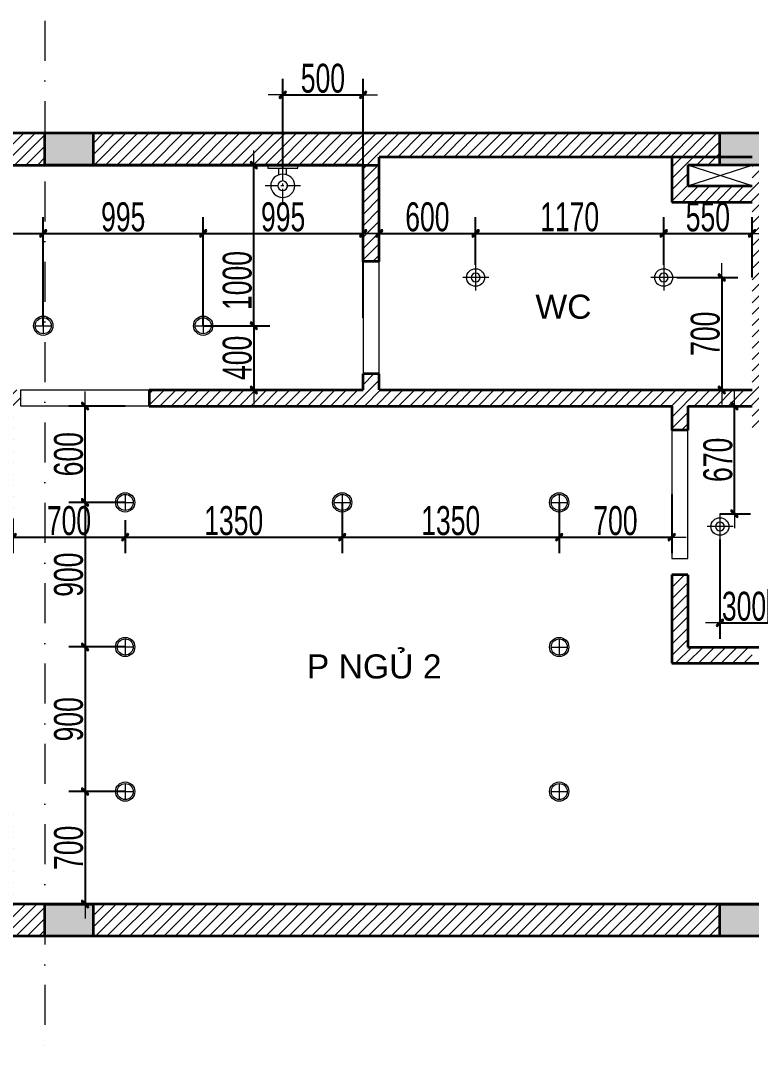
# Model space of a CAD drawing. Header units: inches. Extents: x 921646 to 2157952, y -92667 to 262089.
# Drawn here: x 1990044 to 1994589, y 54885 to 61338 of the extents above; entities that cross this region are included whole.
import ezdxf
from ezdxf.enums import TextEntityAlignment as Align

# ---------------------------------------------------------------- set-up
doc = ezdxf.new("R2010")
doc.units = ezdxf.units.IN
doc.header["$MEASUREMENT"] = 0
doc.linetypes.add('CENTER', pattern=[2, 1.25, -0.25, 0.25, -0.25])
doc.linetypes.add('DASHDOT', pattern=[1, 0.5, -0.25, 0, -0.25])
doc.layers.get('0').update_dxf_attribs({"lineweight": 9})
doc.layers.get('DEFPOINTS').update_dxf_attribs({"lineweight": 9})
for name, color, linetype, lineweight in [('00 gach chiu lua', 30, 'Continuous', 13), ('01-WALL', 10, 'Continuous', 35), ('04-TRUC', 40, 'DASHDOT', 9), ('09-DIMOUT', 251, 'Continuous', 9), ('13-VATDUNG', 104, 'Continuous', 13), ('DIEN-TB', 12, 'Continuous', 5)]:
    doc.layers.add(name, color=color, linetype=linetype, lineweight=lineweight)
doc.layers.add('02-TEXT', color=7, linetype='Continuous')
doc.styles.add('C', font='VHARIAL.TTF')
doc.styles.add('KICHTHUOC', font='VHELVCN.TTF', dxfattribs={"width": 0.8})
doc.dimstyles.new('Copy of 100', dxfattribs={"dimscale": 100, "dimtxt": 1.8, "dimasz": 0.003, "dimexe": 1, "dimexo": 0, "dimgap": 0.1, "dimtad": 1, "dimdec": 0, "dimdsep": 46, "dimtxsty": 'KICHTHUOC', "dimblk": '1A', "dimcen": 0.001, "dimdle": 1.5, "dimclrt": 3, "dimadec": 0, "dimazin": 0, "dimtfac": 1, "dimtdec": 0, "dimtix": 1, "dimtmove": 2, "dimatfit": 3, "dimldrblk": '1A', "dimfxl": 1, "dimtolj": 1, "dimtzin": 0, "dimarcsym": 0})
pattern_1 = [(45, (-254796.6854020097, -87721.63251871854), (-35.35533905932737, 35.35533905932738), [])]

# ---------------------------------------------------------------- blocks, each defined once
blk = doc.blocks.new('DDDD')
at = {"layer": '09-DIMOUT'}
h = blk.add_hatch(color=256, dxfattribs=at)
h.dxf.hatch_style = 1
h.paths.add_polyline_path([(1648737.565746326, 63343.11408242446), (1649037.565746326, 63343.11408242446), (1649037.565746326, 63543.11408242447), (1648737.565746326, 63543.11408242447)])
at = {"layer": '01-WALL'}
blk.add_lwpolyline([(1648737.565746326, 63343.11408242446), (1649037.565746326, 63343.11408242446), (1649037.565746326, 63543.11408242447), (1648737.565746326, 63543.11408242447)], close=True, dxfattribs=at)
blk = doc.blocks.new('luoi')
at = {"layer": '04-TRUC', "ltscale": 500}
for p, q in [((1735121.796972134, 130292.8045758989), (1735121.796972134, 123840.4633106815)), ((1728931.056137772, 129594.2698898765), (1752564.317258802, 129594.2698898765)), ((1728830.44380979, 124594.2698898753), (1752564.317258803, 124594.2698898753))]:
    blk.add_line(p, q, dxfattribs=at)
at = {"layer": '09-DIMOUT', "xscale": -1, "rotation": 180}
for p in [(86384.23122580745, 192937.3839723), (90584.2312258447, 192937.3839723022), (86384.23122580745, 188137.3839723), (90584.2312258447, 188137.3839723022)]:
    blk.add_blockref('DDDD', p, dxfattribs=at)
blk = doc.blocks.new('tuong t2')
at = {"layer": '09-DIMOUT'}
h = blk.add_hatch(dxfattribs=at)
h.set_pattern_fill('ANSI31', color=256, scale=400)
h.set_pattern_definition(pattern_1)
h.paths.add_polyline_path([(1739597.714271932, 112789.3183696751), (1735697.714271895, 112789.3183696758), (1735697.714271895, 112589.3183696752), (1739597.714271932, 112589.3183696752)])
h.paths.add_polyline_path([(1735397.714271895, 112789.3183696758), (1733597.714271895, 112789.3183696762), (1733597.714271895, 112589.3183696752), (1735397.714271895, 112589.3183696752)])
h.paths.add_polyline_path([(1735197.714271758, 113389.3183696253), (1735097.714271758, 113389.3183696253), (1735097.714271931, 112789.3183696759), (1735197.714271931, 112789.3183696759)])
h.paths.add_polyline_path([(1733397.714271895, 112789.3183696762), (1731737.714271895, 112789.3183696765), (1731737.714271895, 112589.3183696373), (1733397.714271895, 112589.3183696405)])
h.paths.add_polyline_path([(1733397.714271895, 115689.3183696998), (1733197.714271895, 115689.3183696998), (1733197.714271895, 115589.3183696784), (1733397.714271895, 115589.3183696784)])
h.paths.add_polyline_path([(1735197.714271932, 115889.3183696384), (1735247.714271932, 115889.3183696774), (1735247.714271932, 115989.3183696774), (1735097.714271932, 115989.3183696384), (1735097.714271932, 115689.3183696785), (1733397.714271895, 115689.3183696784), (1733397.714271895, 115589.3183696784), (1735097.714271932, 115589.3183696784), (1735097.714271932, 115189.3183696384), (1735197.714271932, 115189.3183696384)])
h.paths.add_polyline_path([(1733397.714271895, 117389.3183696774), (1733397.714271895, 117589.3183696763), (1733197.714271895, 117589.3183696763), (1733197.714271894, 117389.318369656), (1733397.714271895, 117389.318369656)])
h.paths.add_polyline_path([(1735397.714271895, 117589.3183696763), (1733597.714271895, 117589.3183696763), (1733597.714271895, 117389.3183696774), (1735197.714271931, 117389.3183696774), (1735397.714271895, 117389.3183696738)])
h.paths.add_polyline_path([(1739797.714271932, 115989.3183696774), (1737477.714271932, 115989.3183696762), (1737477.714271932, 116089.3183696762), (1737377.714271932, 116089.3183696762), (1737377.714271932, 115989.3183696762), (1736047.714271932, 115989.3183696774), (1736047.714271932, 115889.3183696774), (1739297.714271932, 115889.3183696775), (1739297.714271937, 115739.318369666), (1739397.714271937, 115739.318369666), (1739397.714271932, 115889.3183696775), (1739797.714271932, 115889.3183696775)])
h.paths.add_polyline_path([(1737477.714271932, 117389.3183696774), (1737377.714271932, 117389.3183696774), (1737377.714271932, 116789.3183696762), (1737477.714271932, 116789.3183696762)])
h.paths.add_polyline_path([(1739897.714271932, 117389.3183696774), (1739797.714271932, 117389.3183696774), (1739797.714271932, 115989.3183696775), (1739797.714271932, 115739.318369677), (1739897.714271932, 115739.318369677)])
h.paths.add_polyline_path([(1739797.714271932, 117259.3183696989), (1739397.714271933, 117259.3183696989), (1739397.714271933, 117389.3183696774), (1739297.714271932, 117389.3183696774), (1739297.714271932, 117159.3183696989), (1739797.714271932, 117159.3183696989)])
h.paths.add_polyline_path([(1739397.714271937, 114839.318369666), (1739297.714271937, 114839.318369666), (1739297.714271931, 114289.3183696787), (1739797.714271932, 114289.3183696783), (1739797.714271932, 114389.3183696783), (1739397.714271931, 114389.3183696786)])
h.paths.add_polyline_path([(1743197.71427193, 112789.3183696763), (1743197.714271932, 112889.3183696746), (1743097.714271931, 112889.3183696746), (1743097.714271931, 112789.3183696746), (1743017.714271931, 112789.3183696746), (1743017.714271931, 112875.091096938), (1742987.190094747, 112889.3183696746), (1742477.714271931, 112889.3183696746), (1742477.714271931, 112789.3183696746), (1742397.714271931, 112789.3183696746), (1742397.714271931, 112889.3183696746), (1742297.71427193, 112889.3183696746), (1742297.71427193, 112789.3183696746), (1739897.714271932, 112789.318369675), (1739897.714271932, 112589.3183696752), (1743197.71427193, 112589.3183696752)])
h.paths.add_polyline_path([(1743197.71427193, 117589.3183696763), (1739897.714271932, 117589.3183696763), (1739897.714271932, 117389.3183696774), (1743197.71427193, 117389.3183696774)])
h.paths.add_polyline_path([(1746797.714271896, 117589.318369663), (1743497.71427193, 117589.3183696665), (1743497.71427193, 117389.3183696774), (1746797.714271896, 117389.3183696774)])
h.paths.add_polyline_path([(1746797.714271896, 112789.3183696761), (1743497.71427193, 112789.3183696757), (1743497.71427193, 112589.3183696601), (1746797.714271896, 112589.3183696665)])
h.paths.add_polyline_path([(1751597.714271896, 112739.3183696763), (1751547.714271895, 112739.3183696763), (1751547.714271895, 113189.3183696763), (1751697.714271896, 113189.3183696763), (1751697.714271896, 113289.3183696763), (1751447.714271895, 113289.3183696763), (1751447.714271895, 112739.3183696763), (1748547.714271896, 112739.3183696763), (1748547.714271896, 113289.3183696763), (1748447.714271895, 113289.3183696763), (1748447.714271895, 112789.3183696763), (1747097.714271896, 112789.3183696762), (1747097.714271896, 112589.318369667), (1751597.714271896, 112589.3183696757)])
h.paths.add_polyline_path([(1751897.714271896, 114189.3183696763), (1751547.714271896, 114189.3183696763), (1751547.714271896, 114089.3183696763), (1751697.714271895, 114089.3183696763), (1751697.714271896, 113602.0871482029), (1751897.714271896, 113602.0871482029)])
h.paths.add_polyline_path([(1751897.714271896, 113602.0871482029), (1751697.714271896, 113602.0871482029), (1751697.714271896, 113289.3183696763), (1751697.714271896, 112789.3183696762), (1751897.714271896, 112789.3183696762)])
h.paths.add_polyline_path([(1751047.714271896, 114189.3183696763), (1750697.714271896, 114189.3183696763), (1750697.714271896, 114689.3183696763), (1750597.714271896, 114689.3183696763), (1750597.714271895, 114189.3183696763), (1747897.714271896, 114189.3183696764), (1747897.714271896, 114089.3183696763), (1748447.714271896, 114089.3183696763), (1748447.714271895, 113989.3183696763), (1748547.714271895, 113989.3183696763), (1748547.714271896, 114089.3183696763), (1751047.714271896, 114089.3183696763)])
h.paths.add_polyline_path([(1746897.714271896, 117389.3183696764), (1746797.714271896, 117389.3183696764), (1746797.714271896, 114089.3183696754), (1746897.714271896, 114089.3183696754)])
h.paths.add_polyline_path([(1746997.714271896, 114189.3183696754), (1746897.714271896, 114189.3183696754), (1746897.714271896, 114089.3183696754), (1746997.714271896, 114089.3183696754)])
h.paths.add_polyline_path([(1751597.714271896, 117589.3183696773), (1750697.714271896, 117589.3183696774), (1747097.714271896, 117589.3183696774), (1747097.714271896, 117439.3183696774), (1750597.714271895, 117439.3183696774), (1750597.714271895, 116990.2385776625), (1750597.714271895, 116889.3183696763), (1750697.714271895, 116889.3183696763), (1750697.714271895, 117389.3183696774), (1751597.714271896, 117389.3183696773)])
h.paths.add_polyline_path([(1751897.714271895, 117389.3183696762), (1751797.714271895, 117389.3183696762), (1751797.714271895, 114189.3183696763), (1751897.714271895, 114189.3183696763)])
h.paths.add_polyline_path([(1739597.714271932, 117439.3183696774), (1739297.714271932, 117439.3183696774), (1739297.714271932, 117389.3183696774), (1739597.714271932, 117389.3183696774)])
h = blk.add_hatch(dxfattribs=at)
h.set_pattern_fill('ANSI31', color=256, scale=400)
h.set_pattern_definition(pattern_1)
h.paths.add_polyline_path([(1739597.714271932, 117589.3183696706), (1735697.714271895, 117589.3183696747), (1735697.714271895, 117389.3183696774), (1737377.714271932, 117389.3183696774), (1737377.714271932, 116789.3183696762), (1737477.714271932, 116789.3183696762), (1737477.714271932, 117439.3183696774), (1739597.714271932, 117439.3183696774)])
at = {"layer": '01-WALL'}
for p, q in [((1733197.714271895, 117589.3183696774), (1750697.714271896, 117589.3183696589)), ((1737477.714271932, 116789.3183696763), (1737477.714271932, 117439.3183696774)), ((1739797.714271932, 117439.3183696774), (1737477.714271932, 117439.3183696774)), ((1739297.714271932, 117439.3183696774), (1739297.714271932, 117159.3183696989)), ((1737377.714271932, 117389.3183696774), (1735597.714271931, 117389.3183696774)), ((1737377.714271932, 116789.3183696762), (1737377.714271932, 117389.3183696763)), ((1739397.714271933, 117389.3183696978), (1739397.714271933, 117259.3183696989)), ((1739697.714271932, 117389.3183696913), (1739397.714271932, 117389.3183696913)), ((1739397.714271933, 117259.3183696989), (1739797.714271932, 117259.3183696989)), ((1739297.714271932, 117159.3183696989), (1739797.714271932, 117159.3183696989)), ((1737477.714271932, 116789.3183696762), (1737377.714271932, 116789.3183696762)), ((1737377.714271932, 115989.3183696763), (1737377.714271932, 116089.3183696762)), ((1737477.714271932, 116089.3183696762), (1737377.714271932, 116089.3183696762)), ((1737477.714271932, 115989.3183696763), (1737477.714271932, 116089.3183696762)), ((1736047.714271932, 115989.3183696774), (1737377.714271932, 115989.3183696762)), ((1736047.714271932, 115989.3183696774), (1736047.714271932, 115889.3183696774)), ((1737477.714271932, 115989.3183696762), (1739797.714271932, 115989.3183696774)), ((1736047.714271932, 115889.3183696774), (1739297.714271932, 115889.3183696775)), ((1739297.714271932, 115889.3183696774), (1739297.714271937, 115739.318369666)), ((1739397.714271932, 115889.3183696775), (1739797.714271932, 115889.3183696775)), ((1739397.714271932, 115889.3183696775), (1739397.714271937, 115739.318369666)), ((1739397.714271938, 115739.318369666), (1739297.714271937, 115739.318369666)), ((1739297.714271937, 114839.318369666), (1739297.714271931, 114289.3183696787)), ((1739397.714271938, 114839.318369666), (1739297.714271937, 114839.318369666)), ((1739397.714271937, 114839.318369666), (1739397.714271931, 114389.3183696786)), ((1739397.714271931, 114389.3183696786), (1739897.714271931, 114389.3183696782)), ((1739297.714271931, 114289.3183696787), (1739897.714271931, 114289.3183696782)), ((1742297.71427193, 112789.3183696746), (1731737.714271895, 112789.3183696765)), ((1751897.714271896, 112589.3183696763), (1731737.714271895, 112589.3183696373))]:
    blk.add_line(p, q, dxfattribs=at)
at = {"layer": '09-DIMOUT'}
for p, q in [((1739397.714271933, 117259.3183696989), (1739797.714271932, 117389.3183696989)), ((1739797.714271932, 117259.3183696989), (1739397.714271933, 117389.3183696978))]:
    blk.add_line(p, q, dxfattribs=at)
blk = doc.blocks.new('ád')
at = {"layer": '09-DIMOUT'}
for p, q in [((1953678.368633527, 58762.01768483762), (1953678.368633527, 58662.01768483763)), ((1953628.368633528, 58712.01768483762), (1953728.368633528, 58712.01768483762))]:
    blk.add_line(p, q, dxfattribs=at)
for radius in [60, 50]:
    blk.add_circle((1953678.368633527, 58712.01768483762), radius, dxfattribs=at)
blk = doc.blocks.new('ĐÈN ỐP TƯỜNG RÀO')
at = {"layer": 'DIEN-TB', "color": 8, "linetype": 'CENTER', "ltscale": 80}
for p, q in [((-4.622139116283506, 275.9234361893032), (-4.622139116283506, 25.92343618930318)), ((120.3778608837165, 150.9234361893031), (-129.6221391162835, 150.9234361893031))]:
    blk.add_line(p, q, dxfattribs=at)
at = {"layer": 'DIEN-TB', "lineweight": 5, "ltscale": 50}
for p, q in [((-31.80349578615278, 70.38665049744304), (-31.80349578615278, 23.28647812246345)), ((22.5592175538186, 70.38665049744304), (22.5592175538186, 23.28647812246345))]:
    blk.add_line(p, q, dxfattribs=at)
blk.add_lwpolyline([(-111.2020752965472, 23.28647812246345), (101.9577970639802, 23.28647812246345), (101.9577970639802, 0), (-111.2020752965472, 0)], close=True, dxfattribs=at)
at = {"layer": 'DIEN-TB', "color": 30}
blk.add_circle((-4.622139116283506, 150.9234361893031), 85, dxfattribs=at)
at = {"layer": 'DIEN-TB', "color": 0, "ltscale": 0.05}
blk.add_circle((-4.622139116283506, 150.9234361893031), 35, dxfattribs=at)
blk = doc.blocks.new('ĐÈN LON NỔI')
at = {"layer": 'DIEN-TB', "color": 8, "linetype": 'CENTER', "ltscale": 100}
for p, q in [((-4.074536e-10, 62.50000000011642), (-4.074536e-10, -62.49999999988358)), ((62.49999999959254, 1.164153e-10), (-62.50000000040746, 1.164153e-10))]:
    blk.add_line(p, q, dxfattribs=at)
at = {"layer": 'DIEN-TB', "color": 2, "ltscale": 0.23, "const_width": 15.00000000109139}
blk.add_lwpolyline([(-20.94522019370925, 1.164153e-10, 1), (20.94522019303986, 1.455192e-10, 1)], format="xyb", close=True, dxfattribs=at)
at = {"layer": 'DIEN-TB', "color": 0}
blk.add_circle((-4.074536e-10, 1.164153e-10), 42.50000000309228, dxfattribs=at)
blk = doc.blocks.new('KTHUOC')
blk.add_hatch(color=256).paths.add_polyline_path([(-70.7106781123323, -42.42640686487013), (42.42640687119425, 70.71067811865623, -1.000000312910242), (70.71067811865764, 42.42640687119568), (-42.4264068711944, -70.71067811865613, -1.000000315172818)])
for p, q in [((-14.14213562373398, 14.14213562372813), (14.14213562372786, -14.14213562373389)), ((-3.0589e-12, -200.0000000000028), (-3.0589e-12, 199.9999999999971)), ((-300.0000000000031, -2.8795e-12), (299.9999999999969, -2.8795e-12))]:
    blk.add_line(p, q)
for points in [[(42.42640687119132, 70.7106781186533), (-70.71067811865926, -42.42640687119708)], [(-42.42640687119147, -70.71067811865322), (70.71067811865915, 42.42640687119719)]]:
    blk.add_lwpolyline(points)
for centre, start, end in [((56.56854249492663, 56.56854249492384), 315.0000000000117, 134.9999999999996), ((-56.56854249492679, -56.56854249492372), 135.0000000000117, 315)]:
    blk.add_arc(centre, 20.00000000000002, start, end)
blk = doc.blocks.new('1A')
at = {"layer": '00 gach chiu lua'}
blk.add_blockref('KTHUOC', (3.638e-12, 3.638e-12), dxfattribs=at)
blk = doc.blocks.new('*D425')
at = {"layer": '09-DIMOUT', "color": 0, "lineweight": -2, "transparency": 16777216}
for p, q in [((1990694.399673941, 58939.04123314541), (1990344.399673942, 58939.04123314541)), ((1990444.399673942, 58339.54991994554), (1990444.399673942, 58938.74123314541)), ((1990694.399673941, 58339.24991994553), (1990344.399673942, 58339.24991994553))]:
    blk.add_line(p, q, dxfattribs=at)
at = {"layer": 'DEFPOINTS', "color": 0, "transparency": 16777216}
for p in [(1990444.399673942, 58939.04123314541), (1990694.399673941, 58939.04123314541), (1990694.399673941, 58339.24991994553)]:
    blk.add_point(p, dxfattribs=at)
at = {"layer": '09-DIMOUT', "color": 0, "lineweight": -2, "transparency": 16777216, "xscale": 0.3, "yscale": 0.3, "zscale": 0.3}
for p, rotation in [((1990444.399673942, 58939.04123314541), 90), ((1990444.399673942, 58339.24991994553), 270)]:
    blk.add_blockref('1A', p, dxfattribs=dict(at, rotation=rotation))
at = {"layer": '09-DIMOUT', "color": 3, "transparency": 16777216, "insert": (1990342.479673941, 58639.14557654579), "char_height": 180, "attachment_point": 5, "rotation": 90, "style": 'KICHTHUOC'}
blk.add_mtext('\\A1;600', dxfattribs=at)
blk = doc.blocks.new('*D426')
at = {"layer": '09-DIMOUT', "color": 0, "lineweight": -2, "transparency": 16777216}
for p, q in [((1990694.399673941, 58339.24991994553), (1990344.399673942, 58339.24991994553)), ((1990444.399673942, 58338.94991994553), (1990444.399673942, 57439.52333572742)), ((1990694.399673942, 57439.22333572742), (1990344.399673942, 57439.22333572742))]:
    blk.add_line(p, q, dxfattribs=at)
at = {"layer": 'DEFPOINTS', "color": 0, "transparency": 16777216}
for p in [(1990694.399673941, 58339.24991994553), (1990444.399673942, 57439.22333572742), (1990694.399673942, 57439.22333572742)]:
    blk.add_point(p, dxfattribs=at)
at = {"layer": '09-DIMOUT', "color": 0, "lineweight": -2, "transparency": 16777216, "xscale": 0.3, "yscale": 0.3, "zscale": 0.3}
for p, rotation in [((1990444.399673942, 58339.24991994553), 90), ((1990444.399673942, 57439.22333572742), 270)]:
    blk.add_blockref('1A', p, dxfattribs=dict(at, rotation=rotation))
at = {"layer": '09-DIMOUT', "color": 3, "transparency": 16777216, "insert": (1990342.479673941, 57889.23662783679), "char_height": 180, "attachment_point": 5, "rotation": 90, "style": 'KICHTHUOC'}
blk.add_mtext('\\A1;900', dxfattribs=at)
blk = doc.blocks.new('*D427')
at = {"layer": '09-DIMOUT', "color": 0, "lineweight": -2, "transparency": 16777216}
for p, q in [((1990694.399673942, 57439.22333572742), (1990344.399673942, 57439.22333572742)), ((1990444.399673942, 57438.92333572742), (1990444.399673942, 56539.48621026325)), ((1990694.399673941, 56539.18621026324), (1990344.399673942, 56539.18621026324))]:
    blk.add_line(p, q, dxfattribs=at)
at = {"layer": 'DEFPOINTS', "color": 0, "transparency": 16777216}
for p in [(1990694.399673942, 57439.22333572742), (1990444.399673942, 56539.18621026324), (1990694.399673941, 56539.18621026324)]:
    blk.add_point(p, dxfattribs=at)
at = {"layer": '09-DIMOUT', "color": 0, "lineweight": -2, "transparency": 16777216, "xscale": 0.3, "yscale": 0.3, "zscale": 0.3}
for p, rotation in [((1990444.399673942, 57439.22333572742), 90), ((1990444.399673942, 56539.18621026324), 270)]:
    blk.add_blockref('1A', p, dxfattribs=dict(at, rotation=rotation))
at = {"layer": '09-DIMOUT', "color": 3, "transparency": 16777216, "insert": (1990342.479673941, 56989.20477299565), "char_height": 180, "attachment_point": 5, "rotation": 90, "style": 'KICHTHUOC'}
blk.add_mtext('\\A1;900', dxfattribs=at)
blk = doc.blocks.new('*D428')
at = {"layer": '09-DIMOUT', "color": 0, "lineweight": -2, "transparency": 16777216}
for p, q in [((1990694.399673941, 56539.18621026324), (1990344.399673942, 56539.18621026324)), ((1990444.399673942, 56538.88621026323), (1990444.399673942, 55839.34123314371)), ((1990694.399673941, 55839.04123314371), (1990344.399673942, 55839.04123314371))]:
    blk.add_line(p, q, dxfattribs=at)
at = {"layer": 'DEFPOINTS', "color": 0, "transparency": 16777216}
for p in [(1990694.399673941, 56539.18621026324), (1990444.399673942, 55839.04123314371), (1990694.399673941, 55839.04123314371)]:
    blk.add_point(p, dxfattribs=at)
at = {"layer": '09-DIMOUT', "color": 0, "lineweight": -2, "transparency": 16777216, "xscale": 0.3, "yscale": 0.3, "zscale": 0.3}
for p, rotation in [((1990444.399673942, 56539.18621026324), 90), ((1990444.399673942, 55839.04123314371), 270)]:
    blk.add_blockref('1A', p, dxfattribs=dict(at, rotation=rotation))
at = {"layer": '09-DIMOUT', "color": 3, "transparency": 16777216, "insert": (1990342.479673941, 56189.11372170379), "char_height": 180, "attachment_point": 5, "rotation": 90, "style": 'KICHTHUOC'}
blk.add_mtext('\\A1;700', dxfattribs=at)
blk = doc.blocks.new('*D429')
at = {"layer": '09-DIMOUT', "color": 0, "lineweight": -2, "transparency": 16777216}
for p, q in [((1989994.399673942, 58239.041233126), (1989994.399673942, 58022.93753263598)), ((1990694.399673941, 58229.47474607137), (1990694.399673941, 58022.93753263598)), ((1989994.699673942, 58122.93753263599), (1990694.099673942, 58122.93753263599))]:
    blk.add_line(p, q, dxfattribs=at)
at = {"layer": 'DEFPOINTS', "color": 0, "transparency": 16777216}
for p in [(1989994.399673942, 58239.041233126), (1990694.399673941, 58229.47474607137), (1990694.399673941, 58122.93753263599)]:
    blk.add_point(p, dxfattribs=at)
at = {"layer": '09-DIMOUT', "color": 0, "lineweight": -2, "transparency": 16777216, "xscale": 0.3, "yscale": 0.3, "zscale": 0.3, "rotation": 180}
blk.add_blockref('1A', (1989994.399673942, 58122.93753263599), dxfattribs=at)
at = {"layer": '09-DIMOUT', "color": 0, "lineweight": -2, "transparency": 16777216, "xscale": 0.3, "yscale": 0.3, "zscale": 0.3}
blk.add_blockref('1A', (1990694.399673941, 58122.93753263599), dxfattribs=at)
at = {"layer": '09-DIMOUT', "color": 3, "transparency": 16777216, "insert": (1990344.399673942, 58224.85753263598), "char_height": 180, "attachment_point": 5, "style": 'KICHTHUOC'}
blk.add_mtext('\\A1;700', dxfattribs=at)
blk = doc.blocks.new('*D430')
at = {"layer": '09-DIMOUT', "color": 0, "lineweight": -2, "transparency": 16777216}
for p, q in [((1992044.399673944, 58339.16705900564), (1992044.399673944, 58022.93753263598)), ((1990694.399673941, 58229.47474607137), (1990694.399673941, 58022.93753263598)), ((1990694.699673942, 58122.93753263599), (1992044.099673944, 58122.93753263599))]:
    blk.add_line(p, q, dxfattribs=at)
at = {"layer": 'DEFPOINTS', "color": 0, "transparency": 16777216}
for p in [(1992044.399673944, 58339.16705900564), (1990694.399673941, 58229.47474607137), (1992044.399673944, 58122.93753263599)]:
    blk.add_point(p, dxfattribs=at)
at = {"layer": '09-DIMOUT', "color": 0, "lineweight": -2, "transparency": 16777216, "xscale": 0.3, "yscale": 0.3, "zscale": 0.3, "rotation": 180}
blk.add_blockref('1A', (1990694.399673941, 58122.93753263599), dxfattribs=at)
at = {"layer": '09-DIMOUT', "color": 0, "lineweight": -2, "transparency": 16777216, "xscale": 0.3, "yscale": 0.3, "zscale": 0.3}
blk.add_blockref('1A', (1992044.399673944, 58122.93753263599), dxfattribs=at)
at = {"layer": '09-DIMOUT', "color": 3, "transparency": 16777216, "insert": (1991369.399673943, 58224.85753263598), "char_height": 180, "attachment_point": 5, "style": 'KICHTHUOC'}
blk.add_mtext('\\A1;1350', dxfattribs=at)
blk = doc.blocks.new('*D431')
at = {"layer": '09-DIMOUT', "color": 0, "lineweight": -2, "transparency": 16777216}
for p, q in [((1992044.399673944, 58339.16705900564), (1992044.399673944, 58022.93753263598)), ((1993394.559257971, 58339.16705900566), (1993394.559257971, 58022.93753263598)), ((1992044.699673945, 58122.93753263599), (1993394.259257971, 58122.93753263599))]:
    blk.add_line(p, q, dxfattribs=at)
at = {"layer": 'DEFPOINTS', "color": 0, "transparency": 16777216}
for p in [(1992044.399673944, 58339.16705900564), (1993394.559257971, 58339.16705900566), (1993394.559257971, 58122.93753263599)]:
    blk.add_point(p, dxfattribs=at)
at = {"layer": '09-DIMOUT', "color": 0, "lineweight": -2, "transparency": 16777216, "xscale": 0.3, "yscale": 0.3, "zscale": 0.3, "rotation": 180}
blk.add_blockref('1A', (1992044.399673944, 58122.93753263599), dxfattribs=at)
at = {"layer": '09-DIMOUT', "color": 0, "lineweight": -2, "transparency": 16777216, "xscale": 0.3, "yscale": 0.3, "zscale": 0.3}
blk.add_blockref('1A', (1993394.559257971, 58122.93753263599), dxfattribs=at)
at = {"layer": '09-DIMOUT', "color": 3, "transparency": 16777216, "insert": (1992719.479465958, 58224.85753263598), "char_height": 180, "attachment_point": 5, "style": 'KICHTHUOC'}
blk.add_mtext('\\A1;1350', dxfattribs=at)
blk = doc.blocks.new('*D432')
at = {"layer": '09-DIMOUT', "color": 0, "lineweight": -2, "transparency": 16777216}
for p, q in [((1993394.559257971, 58339.16705900566), (1993394.559257971, 58022.93753263598)), ((1994094.399673947, 58389.041233134), (1994094.399673947, 58022.93753263598)), ((1993394.859257971, 58122.93753263599), (1994094.099673947, 58122.93753263599))]:
    blk.add_line(p, q, dxfattribs=at)
at = {"layer": 'DEFPOINTS', "color": 0, "transparency": 16777216}
for p in [(1993394.559257971, 58339.16705900566), (1994094.399673947, 58389.041233134), (1994094.399673947, 58122.93753263599)]:
    blk.add_point(p, dxfattribs=at)
at = {"layer": '09-DIMOUT', "color": 0, "lineweight": -2, "transparency": 16777216, "xscale": 0.3, "yscale": 0.3, "zscale": 0.3, "rotation": 180}
blk.add_blockref('1A', (1993394.559257971, 58122.93753263599), dxfattribs=at)
at = {"layer": '09-DIMOUT', "color": 0, "lineweight": -2, "transparency": 16777216, "xscale": 0.3, "yscale": 0.3, "zscale": 0.3}
blk.add_blockref('1A', (1994094.399673947, 58122.93753263599), dxfattribs=at)
at = {"layer": '09-DIMOUT', "color": 3, "transparency": 16777216, "insert": (1993744.479465959, 58224.85753263598), "char_height": 180, "attachment_point": 5, "style": 'KICHTHUOC'}
blk.add_mtext('\\A1;700', dxfattribs=at)
blk = doc.blocks.new('*D433')
at = {"layer": '09-DIMOUT', "color": 0, "lineweight": -2, "transparency": 16777216}
for p, q in [((1994394.399673941, 58109.0897443468), (1994394.399673941, 57489.91092749279)), ((1994694.399673941, 58109.0897443465), (1994694.399673941, 57489.91092749279)), ((1994394.699673941, 57589.91092749279), (1994694.099673941, 57589.91092749279))]:
    blk.add_line(p, q, dxfattribs=at)
at = {"layer": 'DEFPOINTS', "color": 0, "transparency": 16777216}
for p in [(1994394.399673941, 58109.0897443468), (1994694.399673941, 58109.0897443465), (1994694.399673941, 57589.91092749279)]:
    blk.add_point(p, dxfattribs=at)
at = {"layer": '09-DIMOUT', "color": 0, "lineweight": -2, "transparency": 16777216, "xscale": 0.3, "yscale": 0.3, "zscale": 0.3, "rotation": 180}
blk.add_blockref('1A', (1994394.399673941, 57589.91092749279), dxfattribs=at)
at = {"layer": '09-DIMOUT', "color": 0, "lineweight": -2, "transparency": 16777216, "xscale": 0.3, "yscale": 0.3, "zscale": 0.3}
blk.add_blockref('1A', (1994694.399673941, 57589.91092749279), dxfattribs=at)
at = {"layer": '09-DIMOUT', "color": 3, "transparency": 16777216, "insert": (1994544.399673941, 57691.83092749279), "char_height": 180, "attachment_point": 5, "style": 'KICHTHUOC'}
blk.add_mtext('\\A1;300', dxfattribs=at)
blk = doc.blocks.new('*D434')
at = {"layer": '09-DIMOUT', "color": 0, "lineweight": -2, "transparency": 16777216}
for p, q in [((1994394.399673941, 58939.04123314544), (1994584.284757328, 58939.04123314544)), ((1994484.284757327, 58269.29272194506), (1994484.284757327, 58938.74123314544)), ((1994394.399673941, 58268.99272194506), (1994584.284757328, 58268.99272194506))]:
    blk.add_line(p, q, dxfattribs=at)
at = {"layer": 'DEFPOINTS', "color": 0, "transparency": 16777216}
for p in [(1994394.399673941, 58939.04123314544), (1994484.284757327, 58939.04123314544), (1994394.399673941, 58268.99272194506)]:
    blk.add_point(p, dxfattribs=at)
at = {"layer": '09-DIMOUT', "color": 0, "lineweight": -2, "transparency": 16777216, "xscale": 0.3, "yscale": 0.3, "zscale": 0.3}
for p, rotation in [((1994484.284757327, 58939.04123314544), 90), ((1994484.284757327, 58268.99272194506), 270)]:
    blk.add_blockref('1A', p, dxfattribs=dict(at, rotation=rotation))
at = {"layer": '09-DIMOUT', "color": 3, "transparency": 16777216, "insert": (1994382.364757328, 58604.01697754557), "char_height": 180, "attachment_point": 5, "rotation": 90, "style": 'KICHTHUOC'}
blk.add_mtext('\\A1;670', dxfattribs=at)
blk = doc.blocks.new('*D436')
at = {"layer": '09-DIMOUT', "color": 0, "lineweight": -2, "transparency": 16777216}
for p, q in [((1990184.399673905, 59439.04123312275), (1990184.399673905, 60113.84893460816)), ((1991179.399673905, 59439.04123312276), (1991179.399673905, 60113.84893460816)), ((1990184.699673905, 60013.84893460816), (1991179.099673905, 60013.84893460816))]:
    blk.add_line(p, q, dxfattribs=at)
at = {"layer": 'DEFPOINTS', "color": 0, "transparency": 16777216}
for p in [(1991179.399673905, 60013.84893460816), (1990184.399673905, 59439.04123312275), (1991179.399673905, 59439.04123312276)]:
    blk.add_point(p, dxfattribs=at)
at = {"layer": '09-DIMOUT', "color": 0, "lineweight": -2, "transparency": 16777216, "xscale": 0.3, "yscale": 0.3, "zscale": 0.3, "rotation": 180}
blk.add_blockref('1A', (1990184.399673905, 60013.84893460816), dxfattribs=at)
at = {"layer": '09-DIMOUT', "color": 0, "lineweight": -2, "transparency": 16777216, "xscale": 0.3, "yscale": 0.3, "zscale": 0.3}
blk.add_blockref('1A', (1991179.399673905, 60013.84893460816), dxfattribs=at)
at = {"layer": '09-DIMOUT', "color": 3, "transparency": 16777216, "insert": (1990681.899673905, 60115.76893460816), "char_height": 180, "attachment_point": 5, "style": 'KICHTHUOC'}
blk.add_mtext('\\A1;995', dxfattribs=at)
blk = doc.blocks.new('*D437')
at = {"layer": '09-DIMOUT', "color": 0, "lineweight": -2, "transparency": 16777216}
for p, q in [((1991179.399673905, 59439.04123312276), (1991179.399673905, 60113.84893460816)), ((1992174.399673942, 59489.04123314424), (1992174.399673942, 60113.84893460816)), ((1991179.699673905, 60013.84893460816), (1992174.099673942, 60013.84893460816))]:
    blk.add_line(p, q, dxfattribs=at)
at = {"layer": 'DEFPOINTS', "color": 0, "transparency": 16777216}
for p in [(1992174.399673942, 60013.84893460816), (1991179.399673905, 59439.04123312276), (1992174.399673942, 59489.04123314424)]:
    blk.add_point(p, dxfattribs=at)
at = {"layer": '09-DIMOUT', "color": 0, "lineweight": -2, "transparency": 16777216, "xscale": 0.3, "yscale": 0.3, "zscale": 0.3, "rotation": 180}
blk.add_blockref('1A', (1991179.399673905, 60013.84893460816), dxfattribs=at)
at = {"layer": '09-DIMOUT', "color": 0, "lineweight": -2, "transparency": 16777216, "xscale": 0.3, "yscale": 0.3, "zscale": 0.3}
blk.add_blockref('1A', (1992174.399673942, 60013.84893460816), dxfattribs=at)
at = {"layer": '09-DIMOUT', "color": 3, "transparency": 16777216, "insert": (1991676.899673923, 60115.76893460816), "char_height": 180, "attachment_point": 5, "style": 'KICHTHUOC'}
blk.add_mtext('\\A1;995', dxfattribs=at)
blk = doc.blocks.new('*D438')
at = {"layer": '09-DIMOUT', "color": 0, "lineweight": -2, "transparency": 16777216}
for p, q in [((1989189.399673905, 59439.04123312335), (1989189.399673905, 60113.84893460816)), ((1990184.399673905, 59439.04123312335), (1990184.399673905, 60113.84893460816)), ((1989189.699673905, 60013.84893460816), (1990184.099673905, 60013.84893460816))]:
    blk.add_line(p, q, dxfattribs=at)
at = {"layer": 'DEFPOINTS', "color": 0, "transparency": 16777216}
for p in [(1990184.399673905, 60013.84893460816), (1989189.399673905, 59439.04123312335), (1990184.399673905, 59439.04123312335)]:
    blk.add_point(p, dxfattribs=at)
at = {"layer": '09-DIMOUT', "color": 0, "lineweight": -2, "transparency": 16777216, "xscale": 0.3, "yscale": 0.3, "zscale": 0.3, "rotation": 180}
blk.add_blockref('1A', (1989189.399673905, 60013.84893460816), dxfattribs=at)
at = {"layer": '09-DIMOUT', "color": 0, "lineweight": -2, "transparency": 16777216, "xscale": 0.3, "yscale": 0.3, "zscale": 0.3}
blk.add_blockref('1A', (1990184.399673905, 60013.84893460816), dxfattribs=at)
at = {"layer": '09-DIMOUT', "color": 3, "transparency": 16777216, "insert": (1989686.899673904, 60115.76893460816), "char_height": 180, "attachment_point": 5, "style": 'KICHTHUOC'}
blk.add_mtext('\\A1;995', dxfattribs=at)
blk = doc.blocks.new('*D439')
at = {"layer": '09-DIMOUT', "color": 0, "lineweight": -2, "transparency": 16777216}
for p, q in [((1991674.39967377, 60416.93331508365), (1991674.39967377, 60976.61128418485)), ((1992174.399673942, 60439.04123314542), (1992174.399673942, 60976.61128418485)), ((1991674.69967377, 60876.61128418485), (1992174.099673942, 60876.61128418485))]:
    blk.add_line(p, q, dxfattribs=at)
at = {"layer": 'DEFPOINTS', "color": 0, "transparency": 16777216}
for p in [(1992174.399673942, 60876.61128418485), (1991674.39967377, 60416.93331508365), (1992174.399673942, 60439.04123314542)]:
    blk.add_point(p, dxfattribs=at)
at = {"layer": '09-DIMOUT', "color": 0, "lineweight": -2, "transparency": 16777216, "xscale": 0.3, "yscale": 0.3, "zscale": 0.3, "rotation": 180}
blk.add_blockref('1A', (1991674.39967377, 60876.61128418485), dxfattribs=at)
at = {"layer": '09-DIMOUT', "color": 0, "lineweight": -2, "transparency": 16777216, "xscale": 0.3, "yscale": 0.3, "zscale": 0.3}
blk.add_blockref('1A', (1992174.399673942, 60876.61128418485), dxfattribs=at)
at = {"layer": '09-DIMOUT', "color": 3, "transparency": 16777216, "insert": (1991924.399673856, 60978.53128418485), "char_height": 180, "attachment_point": 5, "style": 'KICHTHUOC'}
blk.add_mtext('\\A1;500', dxfattribs=at)
blk = doc.blocks.new('*D440')
at = {"layer": '09-DIMOUT', "color": 0, "lineweight": -2, "transparency": 16777216}
for p, q in [((1991179.399673905, 60439.04123314542), (1991594.046532894, 60439.04123314542)), ((1991494.046532894, 59439.34123312219), (1991494.046532894, 60438.74123314541)), ((1991179.399673905, 59439.04123312218), (1991594.046532894, 59439.04123312218))]:
    blk.add_line(p, q, dxfattribs=at)
at = {"layer": 'DEFPOINTS', "color": 0, "transparency": 16777216}
for p in [(1991179.399673905, 60439.04123314542), (1991494.046532894, 60439.04123314542), (1991179.399673905, 59439.04123312218)]:
    blk.add_point(p, dxfattribs=at)
at = {"layer": '09-DIMOUT', "color": 0, "lineweight": -2, "transparency": 16777216, "xscale": 0.3, "yscale": 0.3, "zscale": 0.3}
for p, rotation in [((1991494.046532894, 60439.04123314542), 90), ((1991494.046532894, 59439.04123312218), 270)]:
    blk.add_blockref('1A', p, dxfattribs=dict(at, rotation=rotation))
at = {"layer": '09-DIMOUT', "color": 3, "transparency": 16777216, "insert": (1991392.126532894, 59720.48594368214), "char_height": 180, "attachment_point": 5, "rotation": 90, "style": 'KICHTHUOC'}
blk.add_mtext('\\A1;1000', dxfattribs=at)
blk = doc.blocks.new('*D441')
at = {"layer": '09-DIMOUT', "color": 0, "lineweight": -2, "transparency": 16777216}
for p, q in [((1991179.399673905, 59439.04123312218), (1991594.046532894, 59439.04123312218)), ((1991494.046532894, 59438.74123312219), (1991494.046532894, 59039.3412331451)), ((1991179.399673904, 59039.04123314509), (1991594.046532894, 59039.04123314509))]:
    blk.add_line(p, q, dxfattribs=at)
at = {"layer": 'DEFPOINTS', "color": 0, "transparency": 16777216}
for p in [(1991179.399673905, 59439.04123312218), (1991179.399673904, 59039.04123314509), (1991494.046532894, 59039.04123314509)]:
    blk.add_point(p, dxfattribs=at)
at = {"layer": '09-DIMOUT', "color": 0, "lineweight": -2, "transparency": 16777216, "xscale": 0.3, "yscale": 0.3, "zscale": 0.3}
for p, rotation in [((1991494.046532894, 59439.04123312218), 90), ((1991494.046532894, 59039.04123314509), 270)]:
    blk.add_blockref('1A', p, dxfattribs=dict(at, rotation=rotation))
at = {"layer": '09-DIMOUT', "color": 3, "transparency": 16777216, "insert": (1991392.126532894, 59239.04123313396), "char_height": 180, "attachment_point": 5, "rotation": 90, "style": 'KICHTHUOC'}
blk.add_mtext('\\A1;400', dxfattribs=at)
blk = doc.blocks.new('*D442')
at = {"layer": '09-DIMOUT', "color": 0, "lineweight": -2, "transparency": 16777216}
for p, q in [((1992274.399673942, 59839.04123314425), (1992274.399673942, 60113.84893460816)), ((1992874.399673942, 59818.99272194472), (1992874.399673942, 60113.84893460816)), ((1992274.699673942, 60013.84893460816), (1992874.099673941, 60013.84893460816))]:
    blk.add_line(p, q, dxfattribs=at)
at = {"layer": 'DEFPOINTS', "color": 0, "transparency": 16777216}
for p in [(1992874.399673942, 60013.84893460816), (1992274.399673942, 59839.04123314425), (1992874.399673942, 59818.99272194472)]:
    blk.add_point(p, dxfattribs=at)
at = {"layer": '09-DIMOUT', "color": 0, "lineweight": -2, "transparency": 16777216, "xscale": 0.3, "yscale": 0.3, "zscale": 0.3, "rotation": 180}
blk.add_blockref('1A', (1992274.399673942, 60013.84893460816), dxfattribs=at)
at = {"layer": '09-DIMOUT', "color": 0, "lineweight": -2, "transparency": 16777216, "xscale": 0.3, "yscale": 0.3, "zscale": 0.3}
blk.add_blockref('1A', (1992874.399673942, 60013.84893460816), dxfattribs=at)
at = {"layer": '09-DIMOUT', "color": 3, "transparency": 16777216, "insert": (1992574.399673942, 60115.76893460816), "char_height": 180, "attachment_point": 5, "style": 'KICHTHUOC'}
blk.add_mtext('\\A1;600', dxfattribs=at)
blk = doc.blocks.new('*D443')
at = {"layer": '09-DIMOUT', "color": 0, "lineweight": -2, "transparency": 16777216}
for p, q in [((1992874.399673942, 59818.99272194472), (1992874.399673942, 60113.84893460816)), ((1994044.399673941, 59818.99272194472), (1994044.399673941, 60113.84893460816)), ((1992874.699673942, 60013.84893460816), (1994044.099673941, 60013.84893460816))]:
    blk.add_line(p, q, dxfattribs=at)
at = {"layer": 'DEFPOINTS', "color": 0, "transparency": 16777216}
for p in [(1994044.399673941, 60013.84893460816), (1992874.399673942, 59818.99272194472), (1994044.399673941, 59818.99272194472)]:
    blk.add_point(p, dxfattribs=at)
at = {"layer": '09-DIMOUT', "color": 0, "lineweight": -2, "transparency": 16777216, "xscale": 0.3, "yscale": 0.3, "zscale": 0.3, "rotation": 180}
blk.add_blockref('1A', (1992874.399673942, 60013.84893460816), dxfattribs=at)
at = {"layer": '09-DIMOUT', "color": 0, "lineweight": -2, "transparency": 16777216, "xscale": 0.3, "yscale": 0.3, "zscale": 0.3}
blk.add_blockref('1A', (1994044.399673941, 60013.84893460816), dxfattribs=at)
at = {"layer": '09-DIMOUT', "color": 3, "transparency": 16777216, "insert": (1993459.399673941, 60115.76893460816), "char_height": 180, "attachment_point": 5, "style": 'KICHTHUOC'}
blk.add_mtext('\\A1;1170', dxfattribs=at)
blk = doc.blocks.new('*D444')
at = {"layer": '09-DIMOUT', "color": 0, "lineweight": -2, "transparency": 16777216}
for p, q in [((1994044.399673941, 59818.99272194472), (1994044.399673941, 60113.84893460816)), ((1994594.399673942, 59739.04123314546), (1994594.399673942, 60113.84893460816)), ((1994044.699673941, 60013.84893460816), (1994594.099673942, 60013.84893460816))]:
    blk.add_line(p, q, dxfattribs=at)
at = {"layer": 'DEFPOINTS', "color": 0, "transparency": 16777216}
for p in [(1994594.399673942, 60013.84893460816), (1994044.399673941, 59818.99272194472), (1994594.399673942, 59739.04123314546)]:
    blk.add_point(p, dxfattribs=at)
at = {"layer": '09-DIMOUT', "color": 0, "lineweight": -2, "transparency": 16777216, "xscale": 0.3, "yscale": 0.3, "zscale": 0.3, "rotation": 180}
blk.add_blockref('1A', (1994044.399673941, 60013.84893460816), dxfattribs=at)
at = {"layer": '09-DIMOUT', "color": 0, "lineweight": -2, "transparency": 16777216, "xscale": 0.3, "yscale": 0.3, "zscale": 0.3}
blk.add_blockref('1A', (1994594.399673942, 60013.84893460816), dxfattribs=at)
at = {"layer": '09-DIMOUT', "color": 3, "transparency": 16777216, "insert": (1994319.399673941, 60115.76893460816), "char_height": 180, "attachment_point": 5, "style": 'KICHTHUOC'}
blk.add_mtext('\\A1;550', dxfattribs=at)
blk = doc.blocks.new('*D445')
at = {"layer": '09-DIMOUT', "color": 0, "lineweight": -2, "transparency": 16777216}
for p, q in [((1994126.757239004, 59739.04123314558), (1994505.692614194, 59739.04123314558)), ((1994405.692614194, 59738.74123314558), (1994405.692614194, 59039.34123314518)), ((1994126.757239004, 59039.04123314517), (1994505.692614194, 59039.04123314517))]:
    blk.add_line(p, q, dxfattribs=at)
at = {"layer": 'DEFPOINTS', "color": 0, "transparency": 16777216}
for p in [(1994126.757239004, 59739.04123314558), (1994126.757239004, 59039.04123314517), (1994405.692614194, 59039.04123314517)]:
    blk.add_point(p, dxfattribs=at)
at = {"layer": '09-DIMOUT', "color": 0, "lineweight": -2, "transparency": 16777216, "xscale": 0.3, "yscale": 0.3, "zscale": 0.3}
for p, rotation in [((1994405.692614194, 59739.04123314558), 90), ((1994405.692614194, 59039.04123314517), 270)]:
    blk.add_blockref('1A', p, dxfattribs=dict(at, rotation=rotation))
at = {"layer": '09-DIMOUT', "color": 3, "transparency": 16777216, "insert": (1994303.772614194, 59389.0412331457), "char_height": 180, "attachment_point": 5, "rotation": 90, "style": 'KICHTHUOC'}
blk.add_mtext('\\A1;700', dxfattribs=at)

msp = doc.modelspace()

# ---------------------------------------------------------------- linework, layer by layer
at = {"layer": '01-WALL'}
msp.add_line((1988534.399673905, 60439.04123312501), (1992264.399673905, 60439.04123314442), dxfattribs=at)
at = {"layer": '09-DIMOUT'}
for points in [[(1992274.399673942, 59839.04123314425), (1992174.399673942, 59839.04123314425), (1992174.399673942, 59139.04123314422), (1992274.399673942, 59139.04123314422)], [(1990044.399673942, 59039.04123314538), (1990844.399673941, 59039.04123314538), (1990844.399673941, 58939.04123314541), (1990044.399673942, 58939.04123314541)], [(1994194.399673947, 58789.041233134), (1994094.399673947, 58789.041233134), (1994094.399673947, 57989.041233134), (1994194.399673947, 57989.041233134)]]:
    msp.add_lwpolyline(points, close=True, dxfattribs=at)

# ---------------------------------------------------------------- block references
at = {"layer": '01-WALL'}
msp.add_blockref('luoi', (255072.6027017706, -68955.22865673219), dxfattribs=at)
at = {"layer": '09-DIMOUT'}
for p in [(36506.03104037722, 727.023548285142), (37501.03104037722, 727.0235482845601), (37016.031040414, -372.7677648920944), (38366.03104041657, -372.8506258319685), (39716.19062444358, -372.9334965668604), (37016.03104041424, -1272.794349110205), (39716.19062444382, -1272.960080784971), (37016.031040414, -2172.831474574385), (39716.19062444358, -2172.997206249151)]:
    msp.add_blockref('ád', p, dxfattribs=at)
at = {"layer": '13-VATDUNG'}
msp.add_blockref('tuong t2', (254796.6854020097, -56950.27713653203), dxfattribs=at)
at = {"layer": 'DIEN-TB', "lineweight": 5, "xscale": -0.8784806939999997, "yscale": 0.8528158805247896, "zscale": 0.8528158805247896, "rotation": 180}
msp.add_blockref('ĐÈN ỐP TƯỜNG RÀO', (1991678.460133749, 60439.04123314365), dxfattribs=at)
at = {"layer": 'DIEN-TB', "xscale": 1.317721040998801, "yscale": 1.279223820786021, "zscale": 1.279223820786021}
for p in [(1992874.399673942, 59739.04123314544), (1994044.399673942, 59739.04123314544), (1994394.399673941, 58189.04123314578)]:
    msp.add_blockref('ĐÈN LON NỔI', p, dxfattribs=at)

# ---------------------------------------------------------------- texts
at = {"layer": '02-TEXT', "style": 'C'}
for s, p in [('WC', (1993421.112512774, 59482.37769514941)), ('P NGñ 2', (1992243.413225084, 57243.10979052))]:
    msp.add_text(s, height=150, dxfattribs=at).set_placement(p, align=Align.CENTER)

# ---------------------------------------------------------------- dimensions: what is measured, and where the dimension line sits
at = {"layer": '09-DIMOUT'}
for base, p1, p2, picture, middle in [((1992174.399673942, 60876.61128418485), (1991674.39967377, 60416.93331508365), (1992174.399673942, 60439.04123314542), '*D439', (1991924.399673856, 60978.53128418485)), ((1990184.399673905, 60013.84893460816), (1989189.399673905, 59439.04123312335), (1990184.399673905, 59439.04123312335), '*D438', (1989686.899673904, 60115.76893460816)), ((1991179.399673905, 60013.84893460816), (1990184.399673905, 59439.04123312275), (1991179.399673905, 59439.04123312276), '*D436', (1990681.899673905, 60115.76893460816)), ((1992174.399673942, 60013.84893460816), (1991179.399673905, 59439.04123312276), (1992174.399673942, 59489.04123314424), '*D437', (1991676.899673923, 60115.76893460816)), ((1992874.399673942, 60013.84893460816), (1992274.399673942, 59839.04123314425), (1992874.399673942, 59818.99272194472), '*D442', (1992574.399673942, 60115.76893460816)), ((1994044.399673941, 60013.84893460816), (1992874.399673942, 59818.99272194472), (1994044.399673941, 59818.99272194472), '*D443', (1993459.399673941, 60115.76893460816)), ((1994594.399673942, 60013.84893460816), (1994044.399673941, 59818.99272194472), (1994594.399673942, 59739.04123314546), '*D444', (1994319.399673941, 60115.76893460816)), ((1990694.399673941, 58122.93753263599), (1989994.399673942, 58239.041233126), (1990694.399673941, 58229.47474607137), '*D429', (1990344.399673942, 58224.85753263598)), ((1992044.399673944, 58122.93753263599), (1990694.399673941, 58229.47474607137), (1992044.399673944, 58339.16705900564), '*D430', (1991369.399673943, 58224.85753263598)), ((1993394.559257971, 58122.93753263599), (1992044.399673944, 58339.16705900564), (1993394.559257971, 58339.16705900566), '*D431', (1992719.479465958, 58224.85753263598)), ((1994094.399673947, 58122.93753263599), (1993394.559257971, 58339.16705900566), (1994094.399673947, 58389.041233134), '*D432', (1993744.479465959, 58224.85753263598)), ((1994694.399673941, 57589.91092749279), (1994394.399673941, 58109.0897443468), (1994694.399673941, 58109.0897443465), '*D433', (1994544.399673941, 57691.83092749279))]:
    dim = msp.add_linear_dim(base=base, p1=p1, p2=p2, dimstyle='Copy of 100', dxfattribs=at)
    dim.commit()
    dim.dimension.update_dxf_attribs({"geometry": picture, "text_midpoint": middle})
dim = msp.add_linear_dim(base=(1991494.046532894, 60439.04123314542), p1=(1991179.399673905, 59439.04123312218), p2=(1991179.399673905, 60439.04123314542), angle=90, dimstyle='Copy of 100', dxfattribs=at)
dim.commit()
dim.dimension.update_dxf_attribs({"geometry": '*D440', "text_midpoint": (1991392.126532894, 59720.48594368214), "dimtype": 160})
for base, p1, p2, picture, middle in [((1994405.692614194, 59039.04123314517), (1994126.757239004, 59739.04123314558), (1994126.757239004, 59039.04123314517), '*D445', (1994303.772614194, 59389.0412331457)), ((1991494.046532894, 59039.04123314509), (1991179.399673905, 59439.04123312218), (1991179.399673904, 59039.04123314509), '*D441', (1991392.126532894, 59239.04123313396)), ((1990444.399673942, 58939.04123314541), (1990694.399673941, 58339.24991994553), (1990694.399673941, 58939.04123314541), '*D425', (1990342.479673941, 58639.14557654579)), ((1994484.284757327, 58939.04123314544), (1994394.399673941, 58268.99272194506), (1994394.399673941, 58939.04123314544), '*D434', (1994382.364757328, 58604.01697754557)), ((1990444.399673942, 57439.22333572742), (1990694.399673941, 58339.24991994553), (1990694.399673942, 57439.22333572742), '*D426', (1990342.479673941, 57889.23662783679)), ((1990444.399673942, 56539.18621026324), (1990694.399673942, 57439.22333572742), (1990694.399673941, 56539.18621026324), '*D427', (1990342.479673941, 56989.20477299565)), ((1990444.399673942, 55839.04123314371), (1990694.399673941, 56539.18621026324), (1990694.399673941, 55839.04123314371), '*D428', (1990342.479673941, 56189.11372170379))]:
    dim = msp.add_linear_dim(base=base, p1=p1, p2=p2, angle=90, dimstyle='Copy of 100', dxfattribs=at)
    dim.commit()
    dim.dimension.update_dxf_attribs({"geometry": picture, "text_midpoint": middle})

doc.saveas('drawing.dxf')
